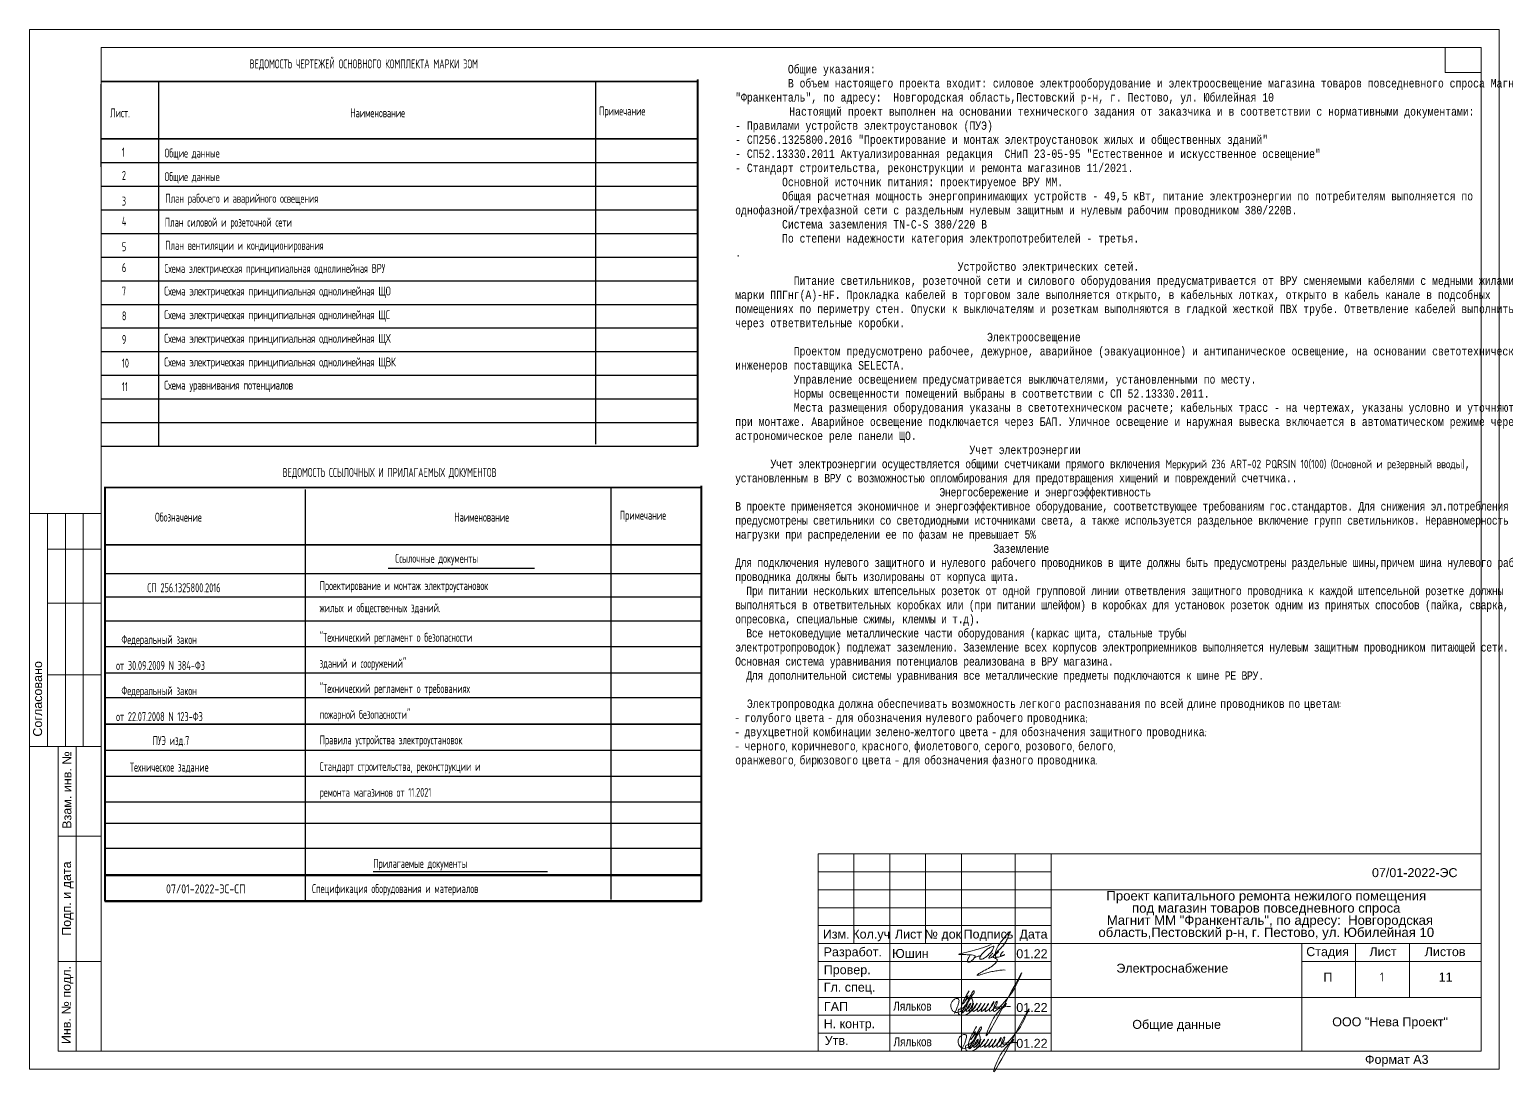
# Model space of a CAD drawing. Header units: metres. Extents: x -564 to -106, y -319 to -159.
# Drawn here: x -338.66 to -297.45, y -188.42 to -159.07 of the extents above; entities that cross this region are included whole.
import ezdxf
from ezdxf.enums import TextEntityAlignment as Align

# ---------------------------------------------------------------- set-up
doc = ezdxf.new("R2010")
doc.units = ezdxf.units.M
doc.header["$MEASUREMENT"] = 0
for name, color, linetype, lineweight in [('Level 1', 7, 'Continuous', 0), ('Level 50', 7, 'Continuous', 0), ('Level 63', 7, 'Continuous', 0), ('Текст', 7, 'Continuous', 13)]:
    doc.layers.add(name, color=color, linetype=linetype, lineweight=lineweight)
doc.layers.add('ЭО-ЭМ', color=7, linetype='Continuous')
doc.styles.add('GOST 2.304', font='cs_gost2304.shx')
doc.styles.add('Style-Arial', font='arial.ttf')
doc.styles.add('Times', font='CS_Gost2304.shx')
doc.styles.add('ЭОЭМ', font='monotxt.shx', dxfattribs={"width": 0.8})

# ---------------------------------------------------------------- blocks, each defined once
blk = doc.blocks.new('*U164')
at = {"layer": 'Level 50', "color": 7, "linetype": 'Continuous', "lineweight": 0}
for p, q in [((-20.487, 14.5), (20.513, 14.5)), ((-20.487, -14.5), (-20.487, 14.5)), ((20.513, 14.5), (20.513, -14.5)), ((20.513, -14.5), (-20.487, -14.5))]:
    blk.add_line(p, q, dxfattribs=at)
at = {"layer": 'Level 50', "color": 7, "linetype": 'Continuous', "lineweight": 13}
for p, q in [((-18.487, 14), (20.013, 14)), ((-18.487, 14), (-18.487, -14)), ((19.013, 14), (19.013, 13.3)), ((20.013, 14), (20.013, -14)), ((19.013, 13.3), (20.013, 13.3)), ((-18.926, -14), (20.013, -14))]:
    blk.add_line(p, q, dxfattribs=at)
at = {"layer": 'Level 63', "color": 7, "linetype": 'Continuous', "lineweight": 13}
for p, q in [((-20.487, 1), (-18.487, 1)), ((-20.487, 1), (-20.487, -5.5)), ((-19.987, 1), (-19.987, -5.5)), ((-19.487, 1), (-19.487, -5.5)), ((-18.987, 1), (-18.987, -5.5)), ((-19.987, 0), (-18.487, 0)), ((-19.987, -1.5), (-18.487, -1.5)), ((-19.987, -3.5), (-18.487, -3.5)), ((-20.487, -5.5), (-18.487, -5.5)), ((-19.687, -5.5), (-18.487, -5.5)), ((-19.187, -14), (-19.187, -5.5)), ((-19.687, -8), (-18.487, -8)), ((1.513, -8.5), (20.013, -8.5)), ((1.513, -8.5), (1.513, -14)), ((2.513, -8.5), (2.513, -11)), ((3.513, -8.5), (3.513, -14)), ((4.513, -8.5), (4.513, -11)), ((5.513, -8.5), (5.513, -14)), ((7.013, -8.5), (7.013, -14)), ((8.013, -8.5), (8.013, -14)), ((8.013, -9.5), (20.013, -9.5)), ((1.513, -10.5), (8.013, -10.5)), ((1.513, -11), (8.013, -11)), ((8.013, -11), (20.013, -11)), ((-19.687, -11.5), (-18.487, -11.5)), ((15.013, -11.5), (20.013, -11.5)), ((8.013, -12.5), (20.013, -12.5))]:
    blk.add_line(p, q, dxfattribs=at)
at = {"layer": 'Level 63', "color": 7, "linetype": 'Continuous', "lineweight": 0}
for p, q in [((1.513, -9), (8.013, -9)), ((1.513, -9.5), (8.013, -9.5)), ((1.513, -10), (8.013, -10)), ((1.513, -11.5), (8.013, -11.5)), ((1.513, -12), (8.013, -12)), ((1.513, -12.5), (8.013, -12.5)), ((1.513, -13), (8.013, -13)), ((1.513, -13.5), (8.013, -13.5))]:
    blk.add_line(p, q, dxfattribs=at)
at = {"layer": 'Level 63', "color": 7, "linetype": 'Continuous', "lineweight": 13, "flags": 128}
for points in [[(-18.487, -14), (-19.687, -14), (-19.687, -5.5)], [(15.013, -11), (15.013, -14)], [(16.513, -11), (16.513, -12.5)], [(18.013, -11), (18.013, -12.5)]]:
    blk.add_lwpolyline(points, dxfattribs=at)
at = {"color": 7, "linetype": 'Continuous', "lineweight": 13, "style": 'Style-Arial'}
blk.add_text('ООО "Нева Проект"', height=0.25, dxfattribs=at).set_placement((15.859, -13.057), align=Align.TOP_LEFT)
at = {"layer": 'Level 63', "color": 7, "linetype": 'Continuous', "lineweight": 0, "style": 'Style-Arial'}
for s, p in [('Согласовано', (-20.263, -4.173)), ('Взам. инв. №', (-19.445, -6.716)), ('Подп. и дата', (-19.457, -9.745)), ('Инв. № подл.', (-19.462, -12.713))]:
    blk.add_text(s, height=0.25002, rotation=90, dxfattribs=at).set_placement(p, align=Align.MIDDLE_CENTER)
for s, p in [('Изм.', (2.02, -10.735)), ('Кол.уч', (2.997, -10.735)), ('Лист', (4.036, -10.735)), ('№ док', (4.994, -10.735)), ('Подпись', (6.268, -10.735)), ('Дата', (7.524, -10.735)), ('Разработ.', (2.482, -11.231)), ('Стадия', (15.731, -11.225)), ('Лист', (17.276, -11.225)), ('Листов', (19.009, -11.225)), ('Провер.', (2.327, -11.729)), ('Гл. спец.', (2.393, -12.216)), ('ГАП', (2.014, -12.757)), ('Н. контр.', (2.388, -13.235)), ('Утв.', (2.032, -13.702)), ('Формат А3', (17.66, -14.231))]:
    blk.add_text(s, height=0.25, dxfattribs=at).set_placement(p, align=Align.MIDDLE_CENTER)

msp = doc.modelspace()

# ---------------------------------------------------------------- linework, layer by layer
at = {"color": 5, "linetype": 'Continuous', "lineweight": 0}
for points in [[(-312.858, -186.521), (-312.755, -186.287), (-312.73, -186.193), (-312.73, -186.139), (-312.761, -186.108), (-312.811, -186.108), (-312.888, -186.153), (-312.943, -186.223), (-312.957, -186.263), (-312.957, -186.332), (-312.94, -186.395), (-312.897, -186.456), (-312.848, -186.484), (-312.781, -186.496), (-312.713, -186.477), (-312.655, -186.451), (-312.615, -186.42), (-312.543, -186.296), (-312.477, -186.16), (-312.423, -186.05), (-312.367, -185.952), (-312.33, -185.9), (-312.313, -185.895), (-312.306, -185.92), (-312.317, -185.961), (-312.349, -186.006), (-312.541, -186.375), (-312.601, -186.48), (-312.647, -186.506), (-312.659, -186.485), (-312.665, -186.464), (-312.672, -186.389), (-312.639, -186.265), (-312.544, -186.058), (-312.446, -185.888), (-312.543, -186.085), (-312.48, -186.03), (-312.609, -186.253), (-312.508, -186.122), (-312.434, -186.08), (-312.378, -186.095), (-312.351, -186.155), (-312.343, -186.252), (-312.414, -186.474), (-312.501, -186.539), (-312.566, -186.566), (-312.665, -186.569), (-312.734, -186.54), (-312.746, -186.519), (-312.754, -186.468), (-312.74, -186.417), (-312.664, -186.389), (-312.512, -186.252), (-312.627, -186.479), (-312.568, -186.445), (-312.413, -186.291), (-312.401, -186.245), (-312.526, -186.462), (-312.393, -186.361), (-312.325, -186.238), (-312.442, -186.471), (-312.281, -186.344), (-312.222, -186.238), (-312.345, -186.456), (-312.179, -186.35), (-312.113, -186.238), (-312.223, -186.458), (-312.053, -186.322), (-312.005, -186.238), (-312.107, -186.455), (-311.909, -186.263), (-311.904, -186.251), (-312.003, -186.443), (-311.759, -186.216), (-311.756, -186.206), (-311.88, -186.447), (-311.661, -186.216), (-311.661, -186.187), (-311.77, -186.435), (-311.47, -186.21), (-311.126, -185.717), (-310.991, -185.426), (-311.968, -187.12), (-311.785, -186.688), (-311.561, -186.397), (-311.407, -186.244), (-311.463, -186.34), (-311.733, -186.373), (-311.29, -186.33)], [(-312.652, -187.523), (-312.549, -187.288), (-312.524, -187.194), (-312.524, -187.141), (-312.555, -187.11), (-312.605, -187.11), (-312.682, -187.154), (-312.737, -187.224), (-312.751, -187.264), (-312.751, -187.333), (-312.734, -187.397), (-312.691, -187.457), (-312.642, -187.486), (-312.575, -187.497), (-312.507, -187.479), (-312.449, -187.452), (-312.409, -187.421), (-312.337, -187.298), (-312.271, -187.161), (-312.217, -187.051), (-312.161, -186.954), (-312.124, -186.901), (-312.107, -186.897), (-312.1, -186.922), (-312.111, -186.963), (-312.143, -187.008), (-312.335, -187.376), (-312.395, -187.481), (-312.441, -187.508), (-312.453, -187.487), (-312.459, -187.466), (-312.466, -187.39), (-312.433, -187.266), (-312.338, -187.06), (-312.24, -186.89), (-312.337, -187.087), (-312.274, -187.031), (-312.403, -187.254), (-312.302, -187.124), (-312.228, -187.081), (-312.171, -187.096), (-312.145, -187.156), (-312.137, -187.253), (-312.208, -187.476), (-312.295, -187.54), (-312.36, -187.567), (-312.459, -187.571), (-312.528, -187.542), (-312.54, -187.52), (-312.548, -187.469), (-312.534, -187.418), (-312.458, -187.39), (-312.306, -187.253), (-312.421, -187.481), (-312.362, -187.446), (-312.207, -187.292), (-312.195, -187.247), (-312.32, -187.464), (-312.187, -187.363), (-312.119, -187.24), (-312.236, -187.473), (-312.075, -187.345), (-312.016, -187.24), (-312.139, -187.457), (-311.973, -187.351), (-311.907, -187.24), (-312.016, -187.46), (-311.847, -187.323), (-311.799, -187.24), (-311.901, -187.456), (-311.703, -187.264), (-311.698, -187.252), (-311.797, -187.445), (-311.553, -187.218), (-311.55, -187.208), (-311.674, -187.448), (-311.455, -187.217), (-311.455, -187.189), (-311.564, -187.436), (-311.264, -187.211), (-310.92, -186.718), (-310.785, -186.428), (-311.762, -188.121), (-311.579, -187.689), (-311.355, -187.398), (-311.201, -187.245), (-311.257, -187.342), (-311.527, -187.374), (-311.084, -187.331)]]:
    msp.add_spline(points, degree=3, dxfattribs=at)
at = {"layer": 'Level 1', "color": 5, "lineweight": 20}
for points in [[(-312.425, -184.908), (-312.477, -184.996), (-312.485, -185.019), (-312.49, -185.036), (-312.492, -185.066), (-312.479, -185.09), (-312.457, -185.098), (-312.42, -185.091), (-312.337, -185.022), (-312.288, -184.958), (-312.267, -184.923), (-312.302, -184.902), (-312.363, -184.889), (-312.553, -184.88), (-312.641, -184.88), (-312.738, -184.883), (-312.735, -184.865), (-312.719, -184.861), (-312.316, -184.766), (-312.17, -184.719), (-311.95, -184.654), (-311.834, -184.599)], [(-311.451, -184.889), (-311.586, -184.938), (-311.701, -184.968), (-311.712, -184.932), (-311.717, -184.857), (-311.689, -184.71), (-311.587, -184.56), (-311.472, -184.406), (-311.363, -184.289), (-311.309, -184.241), (-311.282, -184.238), (-311.329, -184.306), (-311.363, -184.396), (-311.411, -184.503), (-311.484, -184.614), (-311.575, -184.722), (-311.645, -184.775), (-311.692, -184.822), (-311.773, -184.907), (-311.786, -184.956), (-311.747, -184.975), (-311.669, -184.994), (-311.65, -185.038), (-311.728, -185.146), (-311.856, -185.243), (-312.05, -185.34), (-312.194, -185.418), (-312.225, -185.457), (-312.229, -185.472), (-312.012, -185.406), (-311.887, -185.368), (-311.744, -185.34), (-311.588, -185.317), (-311.499, -185.305), (-311.444, -185.313)], [(-312.325, -184.982), (-312.254, -184.946), (-312.186, -184.924), (-312.14, -184.917), (-312.126, -184.917), (-312.034, -184.803), (-311.944, -184.73), (-311.833, -184.662), (-311.775, -184.641), (-311.75, -184.645), (-311.753, -184.674), (-311.811, -184.793), (-311.891, -184.873), (-311.983, -184.95), (-312.065, -185.011), (-312.111, -185.011), (-312.138, -185.009), (-312.153, -184.984), (-312.145, -184.936), (-312.123, -184.914)], [(-311.787, -184.839), (-311.818, -184.868), (-311.842, -184.896), (-311.868, -184.921), (-311.886, -184.949), (-311.898, -184.972), (-311.895, -184.981), (-311.881, -184.984), (-311.824, -184.959), (-311.777, -184.932), (-311.68, -184.855), (-311.631, -184.811), (-311.621, -184.787), (-311.663, -184.799), (-311.709, -184.848), (-311.75, -184.889), (-311.769, -184.915), (-311.774, -184.957), (-311.762, -184.971), (-311.677, -184.959), (-311.629, -184.952), (-311.563, -184.928), (-311.485, -184.903), (-311.447, -184.872), (-311.488, -184.896), (-311.553, -184.915), (-311.575, -184.915), (-311.568, -184.869), (-311.507, -184.797), (-311.488, -184.792)]]:
    msp.add_open_spline(points, degree=3, dxfattribs=at)
at = {"layer": 'ЭО-ЭМ', "lineweight": 25, "ltscale": 100, "transparency": 33554687}
for p, q in [((-336.663, -160.522), (-320.02, -160.522)), ((-320.02, -160.522), (-336.663, -160.522)), ((-336.663, -162.899), (-336.663, -160.599)), ((-335.063, -160.522), (-335.063, -170.697)), ((-322.871, -160.522), (-322.871, -170.644)), ((-320.02, -160.468), (-320.02, -162.068)), ((-320.02, -162.068), (-320.02, -160.468)), ((-320.02, -162.122), (-336.663, -162.122)), ((-336.663, -162.122), (-320.02, -162.122)), ((-320.02, -166.068), (-320.02, -162.068)), ((-320.02, -166.068), (-320.02, -162.068)), ((-336.663, -162.782), (-320.02, -162.782)), ((-336.663, -163.441), (-320.02, -163.441)), ((-336.663, -164.101), (-320.02, -164.101)), ((-336.663, -164.761), (-320.02, -164.761)), ((-336.663, -165.42), (-320.02, -165.42)), ((-336.663, -166.08), (-320.02, -166.08)), ((-336.663, -166.74), (-320.02, -166.74)), ((-336.663, -167.399), (-320.02, -167.399)), ((-336.663, -168.059), (-320.02, -168.059)), ((-336.663, -168.718), (-320.02, -168.718)), ((-336.663, -169.378), (-320.02, -169.378)), ((-336.663, -170.038), (-320.02, -170.038)), ((-336.663, -170.697), (-320.02, -170.697)), ((-336.56, -171.851), (-319.918, -171.851)), ((-330.96, -183.393), (-330.96, -171.904)), ((-322.435, -183.339), (-322.435, -171.851)), ((-319.918, -173.451), (-336.56, -173.451)), ((-336.56, -174.251), (-319.918, -174.251)), ((-328.66, -174.101), (-324.574, -174.101)), ((-336.56, -174.896), (-319.918, -174.896)), ((-330.96, -183.393), (-330.96, -175.423)), ((-319.918, -175.58), (-336.56, -175.58)), ((-336.56, -176.283), (-319.918, -176.283)), ((-319.918, -177.025), (-336.56, -177.025)), ((-322.435, -183.339), (-322.435, -177)), ((-336.56, -177.709), (-319.918, -177.709)), ((-330.96, -183.393), (-330.96, -177.802)), ((-319.918, -178.451), (-336.56, -178.451)), ((-336.56, -178.451), (-319.918, -178.451)), ((-336.56, -179.174), (-319.918, -179.174)), ((-319.93, -179.911), (-336.572, -179.911)), ((-336.572, -180.615), (-319.93, -180.615)), ((-319.918, -181.225), (-336.56, -181.225)), ((-336.56, -181.909), (-319.918, -181.909)), ((-319.918, -182.651), (-336.56, -182.651)), ((-336.56, -182.67), (-319.918, -182.67)), ((-329.073, -182.566), (-324.208, -182.566)), ((-336.56, -183.374), (-319.918, -183.374)), ((-336.56, -183.393), (-319.918, -183.393))]:
    msp.add_line(p, q, dxfattribs=at)
at = {"layer": 'ЭО-ЭМ', "lineweight": 25, "ltscale": 100, "transparency": 33554687, "const_width": 0.05}
for points in [[(-336.663, -160.522), (-320.02, -160.522)], [(-320.02, -160.468), (-320.02, -170.644)], [(-336.663, -162.122), (-320.02, -162.122)], [(-320.02, -166.818), (-320.02, -170.644)], [(-320.02, -167.952), (-320.02, -170.697)], [(-336.558, -183.393), (-336.558, -171.851), (-319.918, -171.851)], [(-319.918, -171.797), (-319.918, -183.393)], [(-336.56, -173.451), (-319.918, -173.451)], [(-319.918, -183.393), (-336.57, -183.393)]]:
    msp.add_lwpolyline(points, dxfattribs=at)

# ---------------------------------------------------------------- block references
at = {"layer": 'Level 50', "color": 7, "linetype": 'Continuous', "lineweight": 13}
msp.add_blockref('*U164', (-318.175, -173.573), dxfattribs=at)

# ---------------------------------------------------------------- texts
at = {"color": 7, "linetype": 'Continuous', "lineweight": 13, "style": 'Style-Arial'}
msp.add_text('07/01-2022-ЭС', height=0.25, dxfattribs=at).set_placement((-300.014, -182.469), align=Align.TOP_CENTER)
msp.add_text('Юшин', height=0.25, dxfattribs=at).set_placement((-314.086, -184.848), align=Align.MIDDLE_CENTER)
at = {"color": 7, "lineweight": 13, "style": 'Style-Arial', "width": 0.8}
for p in [(-314.564, -186.192), (-314.556, -187.187)]:
    msp.add_text('Ляльков', height=0.25, dxfattribs=at).set_placement(p, align=Align.TOP_LEFT)
at = {"color": 7, "linetype": 'Continuous', "lineweight": 13, "style": 'Style-Arial'}
msp.add_text('Общие данные', height=0.25, dxfattribs=at).set_placement((-307.894, -186.952))
at = {"color": 7, "linetype": 'Continuous', "lineweight": 13, "insert": (-304.156, -183.108), "char_height": 0.2625, "width": 12.02704, "attachment_point": 2, "line_spacing_factor": 0.776524, "style": 'Style-Arial'}
msp.add_mtext('Проект капитального ремонта нежилого помещения\\Pпод магазин товаров повседневного спроса\\P  Магнит ММ "Франкенталь", по адресу:  Новгородская область,Пестовский р-н, г. Пестово, ул. Юбилейная 10', dxfattribs=at)
at = {"color": 7, "linetype": 'Continuous', "lineweight": 30, "char_height": 0.25, "attachment_point": 1, "line_spacing_factor": 0.72, "style": 'GOST 2.304'}
for s, insert in [('{\\fArial|b0|i0|c204|p39;0\\fArial|b0|i0|c0|p39;1\\fArial|b0|i0|c204|p39;.2\\fArial|b0|i0|c0|p39;2}', (-311.131, -184.731)), ('{\\fArial|b0|i0|c204|p39;0\\fArial|b0|i0|c0|p39;1\\fArial|b0|i0|c204|p39;.2\\fArial|b0|i0|c0|p39;2}', (-311.131, -186.231)), ('{\\fArial|b0|i0|c204|p39;0\\fArial|b0|i0|c0|p39;1\\fArial|b0|i0|c204|p39;.\\fArial|b0|i0|c0|p39;22}', (-311.131, -187.231))]:
    msp.add_mtext(s, dxfattribs=dict(at, insert=insert))
at = {"color": 7, "linetype": 'Continuous', "lineweight": 0, "char_height": 0.25, "attachment_point": 5}
for s, insert, line_spacing_factor, style in [('Электроснабжение', (-306.778, -185.297), 0.776524, 'Style-Arial'), ('{\\fArial|b0|i0|c204|p39;П}', (-302.437, -185.506), 0.72, 'GOST 2.304'), ('1', (-300.932, -185.506), 0.72, 'GOST 2.304')]:
    msp.add_mtext(s, dxfattribs=dict(at, insert=insert, line_spacing_factor=line_spacing_factor, style=style))
at = {"color": 7, "linetype": 'Continuous', "lineweight": 0, "insert": (-299.152, -185.506), "char_height": 0.25, "width": 0.50455, "attachment_point": 5, "line_spacing_factor": 0.72, "style": 'GOST 2.304'}
msp.add_mtext('{\\fArial|b0|i0|c0|p39;11}', dxfattribs=at)
at = {"layer": 'Текст', "linetype": 'ByBlock', "lineweight": -3, "ltscale": 5, "insert": (-318.974, -160.06), "char_height": 0.236, "width": 20.64577, "attachment_point": 1, "style": 'ЭОЭМ'}
msp.add_mtext('\\A1;\\pxsm1,t6.4,78.8;{\\C0;         Общие указания:\\P\\ps*,tz;         В объем настоящего проекта входит: силовое электрооборудование и электроосвещение магазина товаров }повседневного спроса {\\A0;Магнит ММ "Франкенталь", по адресу:  Новгородская область,Пестовский р-н, г. Пестово, ул. Юбилейная 10\\A1;\\C0;        \\P^IНастоящий проект выполнен на основании технического задания от заказчика и в соответствии с нормативными документами:\\P\\psm1,t6.4,78.8;- Правилами устройств электроустановок (ПУЭ)\\P- СП256.1325800.2016 "Проектирование и монтаж электроустановок жилых и общественных зданий"\\P- СП52.13330.2011 Актуализированная редакция  СНиП 23-05-95 "Естественное и искусственное освещение"\\P- Стандарт строительства, реконструкции и ремонта магазинов 11/2021.\\P        Основной источник питания: проектируемое ВРУ ММ.\\P        Общая расчетная мощность энергопринимающих устройств - 49,5 кВт, питание электроэнергии по потребителям выполняется по однофазной/трехфазной сети с раздельным нулевым защитным и нулевым рабочим проводником 380/220В.\\P        Система заземления TN-C-S 380/220 В\\P        По степени надежности категория электропотребителей - третья.\\P\\ps*,tz;.\\P\\psm1,t6.4,78.8;                                      Устройство электрических сетей.\\P\\ptz;          Питание светильников, розеточной сети и силового оборудования предусматривается от ВРУ сменяемыми кабелями с медными жилами марки ППГнг(А)-HF. Прокладка кабелей в торговом зале выполняется открыто, в кабельных лотках, открыто в кабель канале в подсобных помещениях по периметру стен. Опуски к выключателям и розеткам выполняются в гладкой жесткой ПВХ трубе. Ответвление кабелей выполнить через ответвительные коробки. \\P                                           Электроосвещение\\P          Проектом предусмотрено рабочее, дежурное, аварийное (эвакуационное) и антипаническое освещение, на основании светотехнического инженеров поставщика SELECTA.\\P\\pt6.4,78.8;          Управление освещением предусматривается выключателями, установленными по месту. \\P          Нормы освещенности помещений выбраны в соответствии с СП 52.13330.2011.\\P          Места размещения оборудования указаны в светотехническом расчете; кабельных трасс - на чертежах, указаны условно и уточняются при монтаже. Аварийное освещение подключается через БАП. Уличное освещение и наружная вывеска включается в автоматическом режиме через астрономическое реле панели ЩО.\\P                                        Учет электроэнергии\\P\\pi4.1756,s*,tz;\\T0.95;Учет электроэнергии осуществляется общими счетчиками прямого включения \\Fcs_gost2304|c204;\\W1;\\T1;Меркурий 236 ART-02 PQRSIN 10(100) (Основной и резервный вводы)\\Fmonotxt|c204;\\W0.8;\\T0.95;, установленным в ВРУ с возможностью опломбирования для предотвращения хищений и повреждений счетчика..\\P\\pi24.143,sm1;Энергосбережение и энергоэффективность \\P\\pi0,t6.4,78.8;В проекте применяется экономичное и энергоэффективное оборудование, соответствующее требованиям гос.стандартов. Для снижения эл.потребления предусмотрены светильники со светодиодными источниками света, а также используется раздельное включение групп светильников. Неравномерность нагрузки при распределении ее по фазам не превышает 5%\\T1;\\P\\pi30.513,tz;\\T0.95;Заземление\\P\\pi0;Для подключения нулевого защитного и нулевого рабочего проводников в щите должны быть предусмотрены раздельные шины,причем шина нулевого рабочего проводника должны быть изолированы от корпуса щита.\\P  При питании нескольких штепсельных розеток от одной групповой линии ответвления защитного проводника к каждой штепсельной розетке должны выполняться в ответвительных коробках или (при питании шлейфом) в коробках для установок розеток одним из принятых способов (пайка, сварка, опресовка, специальные сжимы, клеммы и т.д).\\P  Все нетоковедущие металлические части оборудования (каркас щита, стальные трубы\\Pэлектротропроводок) подлежат заземлению. Заземление всех корпусов электроприемников выполняется нулевым защитным проводником питающей сети.\\PОсновная система уравнивания потенциалов реализована в ВРУ магазина.\\P\\pt6.4,78.8;  Для дополнительной системы уравнивания все металлические предметы подключаются к шине РЕ ВРУ.\\T1;\\P                                  \\P\\pi0.00237,t1.1027;  Электропроводка\\Fcs_gost2304|c238; \\Fmonotxt|c204;должна\\Fcs_gost2304|c238; \\Fmonotxt|c204;обеспечивать\\Fcs_gost2304|c238; \\Fmonotxt|c204;возможность\\Fcs_gost2304|c238; \\Fmonotxt|c204;легкого\\Fcs_gost2304|c238; \\Fmonotxt|c204;распознавания\\Fcs_gost2304|c238; \\Fmonotxt|c204;по\\Fcs_gost2304|c238; \\Fmonotxt|c204;всей\\Fcs_gost2304|c238; \\Fmonotxt|c204;длине\\Fcs_gost2304|c238; \\Fmonotxt|c204;проводников\\Fcs_gost2304|c238; \\Fmonotxt|c204;по\\Fcs_gost2304|c238; \\Fmonotxt|c204;цветам\\Fcs_gost2304|c238;:\\P\\pi0;-^I\\Fmonotxt|c204;голубого\\Fcs_gost2304|c238; \\Fmonotxt|c204;цвета\\Fcs_gost2304|c238; - \\Fmonotxt|c204;для\\Fcs_gost2304|c238; \\Fmonotxt|c204;обозначения\\Fcs_gost2304|c238; \\Fmonotxt|c204;нулевого\\Fcs_gost2304|c238; \\Fmonotxt|c204;рабочего\\Fcs_gost2304|c238; \\Fmonotxt|c204;проводника\\Fcs_gost2304|c238;;\\P-^I\\Fmonotxt|c204;двухцветной\\Fcs_gost2304|c238; \\Fmonotxt|c204;комбинации\\Fcs_gost2304|c238; \\Fmonotxt|c204;зелено\\Fcs_gost2304|c238;-\\Fmonotxt|c204;желтого\\Fcs_gost2304|c238; \\Fmonotxt|c204;цвета\\Fcs_gost2304|c238; - \\Fmonotxt|c204;для\\Fcs_gost2304|c238; \\Fmonotxt|c204;обозначения\\Fcs_gost2304|c238; \\Fmonotxt|c204;защитного\\Fcs_gost2304|c238; \\Fmonotxt|c204;проводника\\Fcs_gost2304|c238;;\\P-^I\\Fmonotxt|c204;черного\\Fcs_gost2304|c238;, \\Fmonotxt|c204;коричневого\\Fcs_gost2304|c238;, \\Fmonotxt|c204;красного\\Fcs_gost2304|c238;, \\Fmonotxt|c204;фиолетового\\Fcs_gost2304|c238;, \\Fmonotxt|c204;серого\\Fcs_gost2304|c238;, \\Fmonotxt|c204;розового\\Fcs_gost2304|c238;, \\Fmonotxt|c204;белого\\Fcs_gost2304|c238;, \\P\\pt6.4,78.8;\\Fmonotxt|c204;оранжевого\\Fcs_gost2304|c238;, \\Fmonotxt|c204;бирюзового\\Fcs_gost2304|c238; \\Fmonotxt|c204;цвета\\Fcs_gost2304|c238; - \\Fmonotxt|c204;для\\Fcs_gost2304|c238; \\Fmonotxt|c204;обозначения\\Fcs_gost2304|c238; \\Fmonotxt|c204;фазного\\Fcs_gost2304|c238; \\Fmonotxt|c204;проводника\\Fcs_gost2304|c238;.}', dxfattribs=at)
at = {"layer": 'ЭО-ЭМ', "lineweight": 25, "ltscale": 100, "transparency": 33554687, "style": 'Times', "width": 0.8}
for s, p in [('ВЕДОМОСТЬ ЧЕРТЕЖЕЙ ОСНОВНОГО КОМПЛЕКТА МАРКИ ЭОМ ', (-332.523, -160.156)), ('Лист.', (-336.413, -161.522)), ('Наименование', (-329.713, -161.522)), ('Примечание', (-322.77, -161.468)), ('1', (-336.086, -162.619)), ('Общие данные', (-334.894, -162.643)), ('2', (-336.086, -163.267)), ('Общие данные', (-334.894, -163.302)), ('3', (-336.086, -163.985)), ('План рабочего и аварийного освещения', (-334.874, -163.907)), ('4', (-336.086, -164.546)), ('План силовой и розеточной сети ', (-334.888, -164.573)), ('5', (-336.086, -165.258)), ('План вентиляции и кондиционирования', (-334.877, -165.219)), ('6', (-336.086, -165.841)), ('Схема электрическая принципиальная однолинейная ВРУ', (-334.899, -165.861)), ('7', (-336.086, -166.492)), ('8', (-336.086, -167.185)), ('9', (-336.086, -167.845)), ('10', (-336.086, -168.505)), ('11', (-336.086, -169.164)), ('ВЕДОМОСТЬ ССЫЛОЧНЫХ И ПРИЛАГАЕМЫХ ДОКУМЕНТОВ', (-331.603, -171.554)), ('Обозначение', (-335.16, -172.801)), ('Наименование', (-326.81, -172.801)), ('Примечание', (-322.191, -172.747)), ('Ссылочные документы', (-328.46, -173.951)), ('СП 256.1325800.2016', (-335.375, -174.771)), ('Проектирование и монтаж электроустановок', (-330.568, -174.71)), ('жилых и общественных зданий.', (-330.568, -175.329)), ('"Технический регламент о безопасности ', (-330.568, -176.155)), ('Федеральный закон ', (-336.099, -176.216)), ('от 30.09.2009 N 384-ФЗ', (-336.247, -176.939)), ('зданий и сооружений"', (-330.568, -176.878)), ('Федеральный закон ', (-336.099, -177.642)), ('"Технический регламент о требованиях ', (-330.568, -177.581)), ('пожарной безопасности"', (-330.568, -178.304)), ('от 22.07.2008 N 123-ФЗ', (-336.247, -178.365)), ('ПУЭ изд.7', (-335.228, -179.033)), ('Правила устройства электроустановок', (-330.568, -179.014)), ('Техническое задание', (-335.863, -179.775)), ('Стандарт строительства, реконструкции и ', (-330.568, -179.755)), ('ремонта магазинов от 11.2021 ', (-330.568, -180.478)), ('Прилагаемые документы', (-329.072, -182.462)), ('Спецификация оборудования и материалов', (-330.78, -183.163))]:
    msp.add_text(s, height=0.25, dxfattribs=at).set_placement(p)
at = {"layer": 'ЭО-ЭМ', "lineweight": 25, "ltscale": 100, "transparency": 33554687, "style": 'Times'}
msp.add_text('07/01-2022-ЭС-СП', height=0.25, dxfattribs=at).set_placement((-333.746, -182.921), align=Align.TOP_CENTER)
at = {"layer": 'ЭО-ЭМ', "lineweight": 25, "ltscale": 100, "transparency": 33554687, "char_height": 0.25, "width": 16.08796, "attachment_point": 1, "style": 'Times'}
for s, insert in [('{\\W0.9;\\T0.95;Схема электрическая принципиальная однолинейная ЩО}', (-334.908, -166.243)), ('{\\W0.9;\\T0.95;Схема электрическая принципиальная однолинейная ЩС}', (-334.908, -166.903)), ('{\\W0.9;\\T0.95;Схема электрическая принципиальная однолинейная ЩХ}', (-334.908, -167.562)), ('{\\W0.9;\\T0.95;Схема электрическая принципиальная однолинейная ЩВК}', (-334.908, -168.222)), ('{\\W0.9;\\T0.95;Схема уравнивания потенциалов}', (-334.908, -168.868))]:
    msp.add_mtext(s, dxfattribs=dict(at, insert=insert))

doc.saveas('drawing.dxf')
